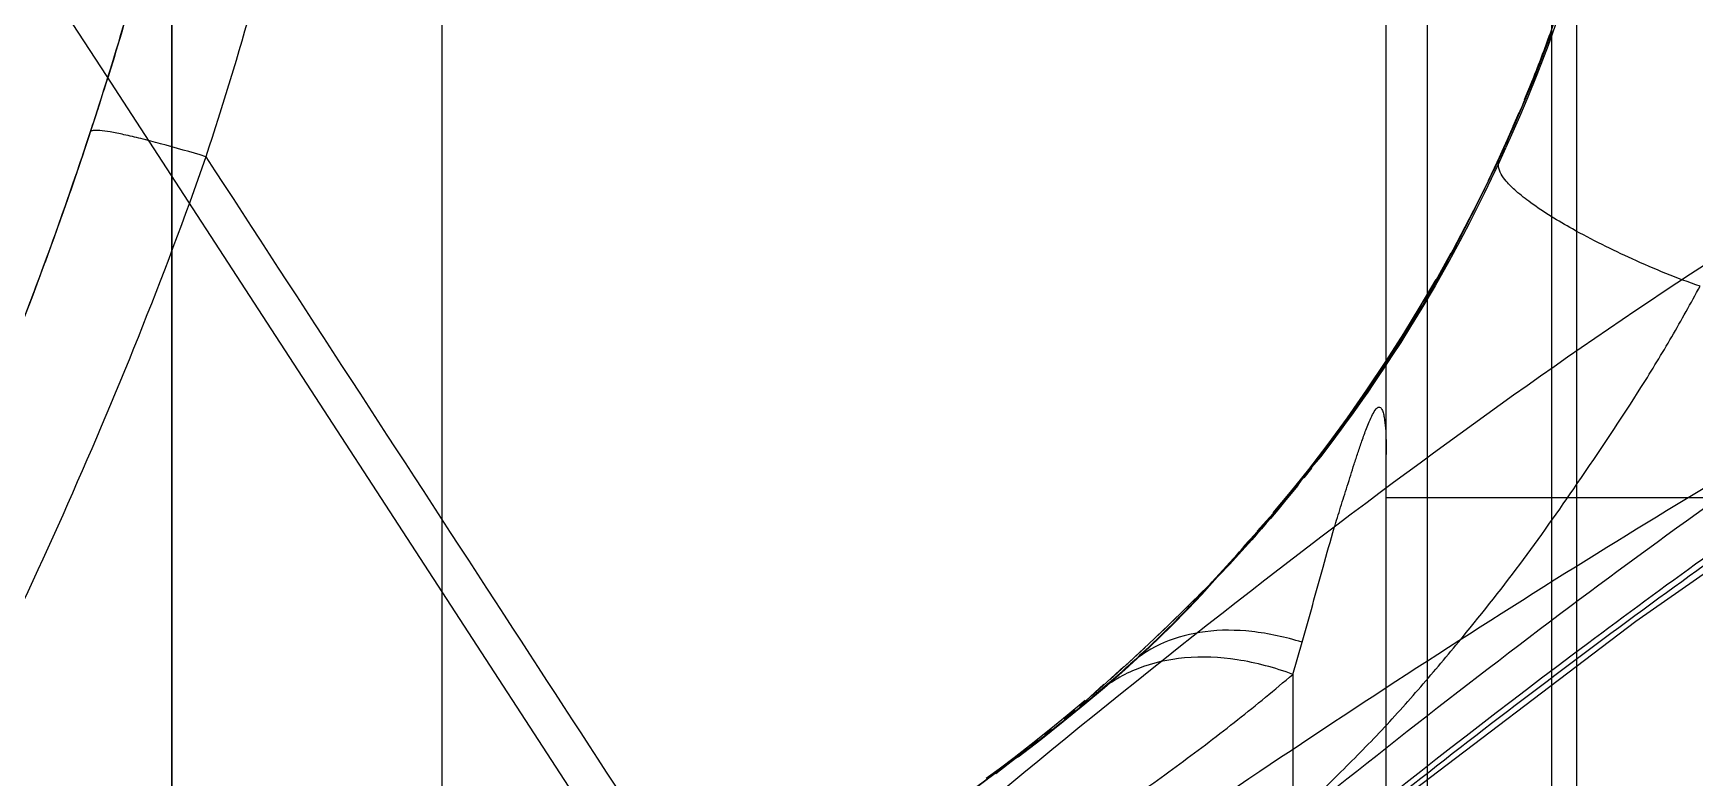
# Model space of a CAD drawing. Header units: millimetres. Extents: x 23075 to 24509, y -21593 to -20579.
# Drawn here: x 23388.79 to 23393.88, y -20960.81 to -20958.53 of the extents above; entities that cross this region are included whole.
import ezdxf

# ---------------------------------------------------------------- set-up
doc = ezdxf.new("R2010")
doc.units = ezdxf.units.MM
doc.header["$LTSCALE"] = 8
doc.layers.add('Cav-cor', color=30, linetype='Continuous')

# ---------------------------------------------------------------- blocks, each defined once
blk = doc.blocks.new('20160901.135302')
at = {"layer": 'Cav-cor', "color": 241}
for p, q in [((-2.7936, -31.62), (-2.7936, -59.3632)), ((-3.62, -73.9832), (-3.62, -34.1646)), ((0.68, -57.5355), (0.68, -36.9096)), ((0.097, -52.8448), (0.097, -40.2581)), ((0.6039, -54.002), (0.6039, -44.6495)), ((0.2236, -57.5212), (0.2236, -49.1311)), ((-3.8188, -50.0879), (-4.2618, -49.4069)), ((-3.794, -50.1261), (-3.8188, -50.0879)), ((0.545, -50.0991), (0.5464, -50.0955)), ((-3.7562, -50.1842), (-3.794, -50.1261)), ((0.5207, -50.1585), (0.5361, -50.1212)), ((0.5348, -50.1243), (0.545, -50.0991)), ((-0.881, -54.6043), (-3.7562, -50.1842)), ((0.486, -50.2397), (0.5039, -50.1984)), ((0.4105, -50.4062), (0.4461, -50.331)), ((0.4459, -50.3313), (0.4461, -50.331)), ((0.4245, -50.3766), (0.4353, -50.3534)), ((0.4265, -50.373), (0.4251, -50.3763)), ((0.4353, -50.3534), (0.4265, -50.373)), ((0.1454, -50.8891), (0.1585, -50.8682)), ((0.0287, -51.0647), (0.0497, -51.0341)), ((-0.0211, -51.1351), (-0.0023, -51.1088)), ((-0.0023, -51.1088), (0.0162, -51.0827)), ((-0.1738, -51.34), (-0.1516, -51.3076)), ((-0.1316, -51.287), (-0.1548, -51.3163)), ((-0.2141, -51.3845), (-0.1972, -51.3641)), ((-0.1972, -51.3641), (-0.1802, -51.3434)), ((-0.2976, -51.4794), (-0.2402, -51.4154)), ((-0.2352, -51.4147), (-0.2574, -51.4409)), ((-0.2402, -51.4154), (-0.2226, -51.3947)), ((-0.214, -51.3893), (-0.2352, -51.4147)), ((0.097, -51.3767), (2.107, -51.3767)), ((-0.3596, -51.551), (-0.3229, -51.5102)), ((-0.3375, -51.5247), (-0.2893, -51.4723)), ((-0.3229, -51.5102), (-0.3072, -51.4926)), ((-0.4354, -51.6351), (-0.3595, -51.5509)), ((-0.3447, -51.5399), (-0.3825, -51.5814)), ((-0.447, -51.6478), (-0.3825, -51.5814)), ((-0.4336, -51.6325), (-0.4153, -51.6135)), ((-0.4153, -51.6135), (-0.4018, -51.5993)), ((-0.4018, -51.5993), (-0.397, -51.5942)), ((-0.4868, -51.6865), (-0.4695, -51.669)), ((-0.4695, -51.669), (-0.4523, -51.6517)), ((-0.4523, -51.6517), (-0.4336, -51.6325)), ((-0.5788, -51.7767), (-0.5051, -51.7046)), ((-0.5265, -51.7255), (-0.4879, -51.6865)), ((-0.5051, -51.7046), (-0.4868, -51.6865)), ((-0.6448, -51.8388), (-0.5788, -51.7767)), ((-0.6058, -51.802), (-0.5692, -51.767)), ((-0.5692, -51.767), (-0.5462, -51.7449)), ((-0.1887, -51.9181), (-0.1607, -51.8196)), ((-0.7241, -51.9121), (-0.6412, -51.8355)), ((-0.6983, -51.8886), (-0.6716, -51.8639)), ((-0.6716, -51.8639), (-0.6448, -51.8388)), ((-0.7483, -51.9339), (-0.7241, -51.9121)), ((-0.1887, -51.9181), (-0.1887, -53.9795)), ((-0.8227, -51.9988), (-0.7669, -51.9483)), ((-0.8054, -51.984), (-0.7897, -51.9704)), ((-0.8892, -52.0544), (-0.8558, -52.0267)), ((-0.8423, -52.0154), (-0.8227, -51.9988)), ((-0.9921, -52.1365), (-0.969, -52.1185)), ((-0.9605, -52.1159), (-0.9623, -52.1173)), ((-0.9479, -52.1018), (-0.9276, -52.0856)), ((-1.0221, -52.1632), (-1.0978, -52.2223)), ((-1.0876, -52.2089), (-1.0453, -52.1806)), ((-1.0499, -52.1808), (-0.9981, -52.145)), ((-1.0639, -52.1943), (-1.1621, -52.269))]:
    blk.add_line(p, q, dxfattribs=at)
for points in [[(0.4459, -50.3313), (0.4877, -50.2406), (0.5476, -50.0996), (0.6027, -49.9551)], [(0.6907, -49.6956), (0.6679, -49.7716), (0.6338, -49.877), (0.5925, -49.9931), (0.5584, -50.0823), (0.5306, -50.1508), (0.5047, -50.2116), (0.4764, -50.2757), (0.458, -50.3167)], [(4.5937, -50.0345), (4.5482, -50.0283), (4.2531, -50.0325), (3.8702, -50.1064), (3.4083, -50.2591), (2.8677, -50.4994), (2.2563, -50.8309), (1.5834, -51.2521), (0.8608, -51.7565), (0.1011, -52.3339), (-0.683, -52.9725), (-1.478, -53.6598), (-2.172, -54.2921)], [(0.4353, -50.3534), (0.452, -50.3164), (0.4678, -50.281), (0.4855, -50.2409)], [(0.458, -50.3167), (0.4386, -50.3588), (0.4184, -50.4015), (0.3975, -50.4445), (0.3755, -50.489), (0.3508, -50.5375), (0.3226, -50.5917), (0.289, -50.6538), (0.2465, -50.7292), (0.2063, -50.7972), (0.1717, -50.8536), (0.1413, -50.9018), (0.1147, -50.943), (0.092, -50.9775), (0.0728, -51.0063), (0.056, -51.0312), (0.0404, -51.054), (0.0248, -51.0765), (0.008, -51.1002), (-0.0091, -51.1242), (-0.0252, -51.1464), (-0.0409, -51.1678), (-0.0581, -51.1909), (-0.0787, -51.2182), (-0.1043, -51.2518), (-0.1393, -51.292)], [(0.3389, -50.5482), (0.3784, -50.4711), (0.4148, -50.3968)], [(0.3708, -50.4869), (0.38, -50.4686), (0.3885, -50.4514)], [(0.266, -50.6843), (0.2893, -50.642), (0.3389, -50.5482)], [(0.3142, -50.5958), (0.3373, -50.5522), (0.3563, -50.5154)], [(0.2233, -50.7594), (0.2442, -50.7229), (0.2959, -50.6277)], [(-0.2494, -51.4234), (-0.1962, -51.3601), (-0.1401, -51.2909), (-0.0807, -51.2135), (-0.022, -51.1329), (0.0375, -51.0475), (0.0959, -50.9603), (0.1507, -50.8746), (0.2013, -50.7918), (0.2496, -50.7095)], [(0.1585, -50.8682), (0.1735, -50.8436), (0.1858, -50.8233), (0.2032, -50.794)], [(0.0935, -50.969), (0.1129, -50.9396), (0.1276, -50.9169), (0.1377, -50.9013), (0.1454, -50.8891)], [(-0.1014, -51.243), (-0.0744, -51.2074), (-0.0466, -51.1699)], [(-0.1738, -51.34), (-0.1894, -51.3593), (-0.214, -51.3893)], [(-0.2574, -51.4409), (-0.27, -51.4556), (-0.2847, -51.4725), (-0.3, -51.4899), (-0.3146, -51.5063), (-0.3447, -51.5399)], [(-0.2893, -51.4723), (-0.2712, -51.4516), (-0.2642, -51.4435)], [(-0.3959, -51.5931), (-0.4673, -51.6731), (-0.5088, -51.717), (-0.5615, -51.7708), (-0.6279, -51.8351), (-0.703, -51.9039), (-0.7658, -51.9589), (-0.826, -52.0098), (-0.8921, -52.0638), (-0.9606, -52.1181), (-1.03, -52.1715)], [(-0.7897, -51.9704), (-0.7704, -51.9535), (-0.7059, -51.8945)], [(-1.1276, -52.2358), (-1.0881, -52.207), (-1.0416, -52.1721), (-0.9894, -52.1319), (-0.9344, -52.0883), (-0.8793, -52.0435), (-0.8241, -51.9974)]]:
    blk.add_lwpolyline(points, dxfattribs=at)
for centre, radius, start, end in [((-6.62, -48.3114), 12.5625, 350.17505, 79.74816), ((-6.62, -48.3114), 11.5575, 350.53111, 75.5091), ((-3.8058, -48.36), 4.6853, 340.0909, 343.2522), ((-4.4941, -48.1043), 5.4195, 338.4441, 340.0278), ((-14.549, -46.7506), 11.2407, 341.82133, 342.69057), ((-15.0461, -46.5869), 11.764, 340.75917, 341.81939), ((-16.3244, -46.1331), 13.1205, 338.19031, 340.72756), ((-3.3466, -48.9452), 3.9659, 310.2644, 312.143)]:
    blk.add_arc(centre, radius, start, end, dxfattribs=at)
for points, knots in [([(2.7333, -51.2277), (2.5672, -50.9196), (2.3333, -50.4487), (2.0653, -49.8013), (1.828, -49.1414), (1.5813, -48.2994), (1.3368, -47.2758), (1.1177, -46.2461), (0.8567, -44.8668), (0.6361, -43.48), (0.4425, -42.0895), (0.2635, -40.6968), (0.0709, -38.9518), (-0.0853, -36.8507), (-0.1248, -35.4461), (-0.1249, -34.7439)], [0, 0, 0, 0, 0.062341, 0.093541, 0.124757, 0.187213, 0.249699, 0.312199, 0.374707, 0.499738, 0.562262, 0.624789, 0.749849, 0.87492, 1, 1, 1, 1]), ([(-5.9265, -43.4307), (-5.6834, -43.6445), (-5.2097, -44.0917), (-4.5491, -44.8162), (-3.9447, -45.597), (-3.4474, -46.4558), (-3.131, -47.4041), (-3.083, -48.4027), (-3.2324, -49.3846), (-3.4133, -50.0203), (-3.5162, -50.3337)], [0, 0, 0, 0, 0.123159, 0.247559, 0.372721, 0.498159, 0.623564, 0.748986, 0.874544, 1, 1, 1, 1]), ([(-5.8399, -54.5158), (-5.6667, -54.1613), (-5.3211, -53.4869), (-4.8234, -52.5187), (-4.3944, -51.6209), (-4.0466, -50.786), (-3.782, -50.0112), (-3.5933, -49.2957), (-3.4844, -48.6316), (-3.4584, -48.006), (-3.5262, -47.4017), (-3.7068, -46.8078), (-3.9935, -46.2091), (-4.3888, -45.5937), (-4.8943, -44.9545), (-5.5084, -44.2796), (-5.9745, -43.838), (-6.2296, -43.6135)], [0, 0, 0, 0, 0.096126, 0.184602, 0.265199, 0.338482, 0.404797, 0.464527, 0.518538, 0.568442, 0.616613, 0.665929, 0.718925, 0.777845, 0.843763, 0.917222, 1, 1, 1, 1]), ([(-5.5171, -44.2877), (-5.3185, -44.4901), (-4.4621, -45.4216), (-3.2068, -47.2655), (-3.5416, -49.1878), (-3.8012, -50.0431), (-3.8174, -50.0951)], [0, 0, 0, 0, 0.133053, 0.588782, 0.974943, 1, 1, 1, 1]), ([(4.6265, -48.4989), (4.623, -48.7603), (4.6056, -49.2835), (4.5464, -50.0672), (4.4465, -50.849), (4.287, -51.6249), (4.0551, -52.3892), (3.7409, -53.1335), (3.34, -53.8493), (2.8473, -54.5253), (2.2579, -55.1458), (1.5749, -55.6935), (0.8172, -56.1677), (0.0014, -56.5695), (-0.8597, -56.8999), (-2.0579, -57.2441), (-2.9932, -57.3823), (-3.62, -57.4144)], [0, 0, 0, 0, 0.057408, 0.114885, 0.172476, 0.230318, 0.288592, 0.347524, 0.407346, 0.468316, 0.530695, 0.594644, 0.659999, 0.726527, 0.793992, 0.862204, 1, 1, 1, 1]), ([(4.7816, -50.203), (4.7944, -50.1262), (4.7993, -49.9734), (4.7171, -49.7581), (4.544, -49.5927), (4.2913, -49.4911), (3.9658, -49.4573), (3.5695, -49.4968), (3.1066, -49.6152), (2.5834, -49.8154), (2.0081, -50.0967), (1.1496, -50.5939), (0.024, -51.3785), (-1.3365, -52.4709), (-2.2379, -53.2725), (-2.686, -53.691)], [0, 0, 0, 0, 0.025208, 0.048342, 0.0724, 0.10045, 0.134908, 0.177357, 0.228661, 0.28908, 0.358323, 0.435635, 0.609899, 0.801612, 1, 1, 1, 1]), ([(-2.3597, -53.738), (-2.0276, -53.4627), (-1.3462, -52.942), (-0.3073, -52.2177), (0.7139, -51.5565), (1.6829, -50.9794), (2.5709, -50.5128), (3.502, -50.1165), (4.2021, -49.9694), (4.5958, -50.0348)], [0, 0, 0, 0, 0.161845, 0.321443, 0.475076, 0.618048, 0.744706, 0.850278, 1, 1, 1, 1]), ([(3.7038, -50.0929), (3.494, -50.1679), (3.0538, -50.3567), (2.3819, -50.7168), (1.6641, -51.1656), (0.9134, -51.6905), (0.1421, -52.2778), (-0.9062, -53.1317), (-1.6753, -53.8132), (-2.1797, -54.2838)], [0, 0, 0, 0, 0.092031, 0.197463, 0.314663, 0.441526, 0.575753, 0.715046, 1, 1, 1, 1]), ([(0.5464, -50.0955), (0.5369, -50.1196), (0.4988, -50.2142), (0.4578, -50.3076), (0.4251, -50.3763)], [0, 0, 0, 0, 0.253623, 1, 1, 1, 1]), ([(-2.1907, -54.2717), (-1.7198, -53.8326), (-0.7729, -52.991), (0.4422, -52.0129), (1.4065, -51.3167), (2.0905, -50.8671), (2.7398, -50.4895), (3.1682, -50.2791), (3.3749, -50.1896)], [0, 0, 0, 0, 0.278777, 0.548285, 0.674943, 0.793632, 0.902511, 1, 1, 1, 1]), ([(0.8565, -53.8137), (1.1304, -53.6388), (1.6599, -53.3057), (2.4056, -52.7985), (3.0613, -52.2965), (3.6188, -51.8079), (4.0751, -51.3521), (4.4271, -50.9397), (4.6675, -50.5694), (4.7611, -50.3218), (4.7807, -50.2083)], [0, 0, 0, 0, 0.179889, 0.346256, 0.499041, 0.63673, 0.756327, 0.855831, 0.936246, 1, 1, 1, 1]), ([(-3.5161, -50.3334), (-3.5622, -50.3194), (-3.6284, -50.3003), (-3.7123, -50.2785), (-3.7639, -50.2665), (-3.8055, -50.258), (-3.8378, -50.2536), (-3.8564, -50.2523), (-3.8684, -50.2546), (-3.8693, -50.2575)], [0, 0, 0, 0, 0.396864, 0.567657, 0.713983, 0.832311, 0.919969, 0.975182, 1, 1, 1, 1]), ([(-3.5162, -50.3336), (-3.6459, -50.7054), (-3.942, -51.4361), (-4.633, -52.8495), (-5.2057, -53.8805), (-5.5611, -54.5809)], [0, 0, 0, 0, 0.250338, 0.50059, 1, 1, 1, 1]), ([(-3.5162, -50.3337), (-3.2207, -50.7879), (-2.6469, -51.6695), (-1.9425, -52.7523), (-1.4093, -53.5723), (-1.0362, -54.1453), (-0.6843, -54.6866), (-0.4579, -55.0372), (-0.3478, -55.2064)], [0, 0, 0, 0, 0.27973, 0.542936, 0.666751, 0.784565, 0.895832, 1, 1, 1, 1]), ([(0.4615, -50.3089), (0.463, -50.3056), (0.45, -50.3228), (0.4461, -50.3317), (0.4386, -50.3461), (0.4353, -50.3534)], [0, 0, 0, 0, 0.209926, 0.533267, 1, 1, 1, 1]), ([(0.6673, -50.5547), (0.6233, -50.5302), (0.5638, -50.4943), (0.4976, -50.4423), (0.4615, -50.4076), (0.4363, -50.3699), (0.4415, -50.3407), (0.4459, -50.3313)], [0, 0, 0, 0, 0.452692, 0.6218, 0.752119, 0.906775, 1, 1, 1, 1]), ([(0.4461, -50.331), (0.4486, -50.3256), (0.4532, -50.3188), (0.459, -50.312), (0.4611, -50.3098), (0.4615, -50.3089)], [0, 0, 0, 0, 0.66899, 0.889981, 1, 1, 1, 1]), ([(0.097, -50.9652), (0.1002, -50.9607), (0.1113, -50.9429), (0.1356, -50.906), (0.172, -50.8483), (0.2367, -50.7426), (0.3237, -50.5841), (0.3906, -50.4485), (0.4251, -50.3763)], [0, 0, 0, 0, 0.024786, 0.09302, 0.196707, 0.327677, 0.644243, 1, 1, 1, 1]), ([(1.0578, -50.7296), (0.9871, -50.7061), (0.8551, -50.651), (0.727, -50.5879), (0.6673, -50.5547)], [0, 0, 0, 0, 0.522104, 1, 1, 1, 1]), ([(0.682, -51.334), (0.7491, -51.2362), (0.8486, -51.0884), (0.9719, -50.8855), (1.0296, -50.7817), (1.0578, -50.7296)], [0, 0, 0, 0, 0.499884, 0.75018, 1, 1, 1, 1]), ([(-0.3595, -51.5509), (-0.3192, -51.5062), (-0.2368, -51.4164), (-0.119, -51.2716), (-0.0077, -51.1204), (0.0634, -51.0163), (0.097, -50.965)], [0, 0, 0, 0, 0.242723, 0.491553, 0.752543, 1, 1, 1, 1]), ([(-2.2943, -54.2034), (-1.9745, -53.9049), (-1.3285, -53.3212), (-0.3449, -52.4879), (0.6337, -51.718), (1.2944, -51.2454), (1.6216, -51.0268)], [0, 0, 0, 0, 0.260043, 0.517415, 0.766122, 1, 1, 1, 1]), ([(-0.1607, -51.8196), (-0.1389, -51.743), (-0.1059, -51.6262), (-0.0681, -51.488), (-0.0424, -51.4058), (-0.0219, -51.3411), (-0.0045, -51.2855), (0.0103, -51.2395), (0.0227, -51.2028), (0.0343, -51.1711), (0.045, -51.144), (0.0547, -51.1236), (0.0633, -51.1082), (0.0724, -51.099), (0.0798, -51.1003), (0.0828, -51.1052), (0.0855, -51.1104), (0.0885, -51.1191), (0.0922, -51.1372), (0.0952, -51.1661), (0.0967, -51.2042), (0.0969, -51.2311), (0.097, -51.2452)], [0, 0, 0, 0, 0.26187, 0.399042, 0.470874, 0.54509, 0.622095, 0.6622, 0.704214, 0.749169, 0.773338, 0.800118, 0.822548, 0.833125, 0.838651, 0.844439, 0.850994, 0.858254, 0.874532, 0.911619, 0.95352, 1, 1, 1, 1]), ([(0.318, -51.8195), (0.3824, -51.7416), (0.5083, -51.5831), (0.6248, -51.4175), (0.682, -51.334)], [0, 0, 0, 0, 0.499869, 1, 1, 1, 1]), ([(0.8449, -54.4017), (0.9189, -54.2929), (1.059, -54.0698), (1.2132, -53.7791), (1.3294, -53.5431), (1.4404, -53.3045), (1.5516, -53.0659), (1.6566, -52.8246), (1.7362, -52.6441), (1.8182, -52.4646), (1.8946, -52.2826), (1.9697, -52.1001), (2.0482, -51.919), (2.1221, -51.7359), (2.1697, -51.6132), (2.1945, -51.5522)], [0, 0, 0, 0, 0.12501, 0.249949, 0.312467, 0.374965, 0.499976, 0.562486, 0.624971, 0.687434, 0.749938, 0.812465, 0.874955, 0.937425, 1, 1, 1, 1]), ([(-0.6856, -51.8858), (-0.6429, -51.8472), (-0.557, -51.7661), (-0.4761, -51.68), (-0.4354, -51.6351)], [0, 0, 0, 0, 0.486917, 1, 1, 1, 1]), ([(-0.7942, -52.8515), (-0.7414, -52.8167), (-0.6392, -52.7418), (-0.4899, -52.6243), (-0.3438, -52.5025), (-0.2026, -52.3748), (-0.0667, -52.2415), (0.0682, -52.1072), (0.1957, -51.9656), (0.2775, -51.8685), (0.318, -51.8195)], [0, 0, 0, 0, 0.124704, 0.249504, 0.374491, 0.499531, 0.624632, 0.749718, 0.874772, 1, 1, 1, 1]), ([(-0.1607, -51.8196), (-0.2109, -51.8041), (-0.3092, -51.7824), (-0.4536, -51.781), (-0.5825, -51.8137), (-0.6551, -51.8589), (-0.6856, -51.8858)], [0, 0, 0, 0, 0.285577, 0.543978, 0.779001, 1, 1, 1, 1]), ([(-0.1887, -51.9181), (-0.2439, -51.8979), (-0.3532, -51.8683), (-0.516, -51.8604), (-0.6635, -51.8927), (-0.7478, -51.9417), (-0.7834, -51.9714)], [0, 0, 0, 0, 0.282734, 0.540644, 0.776858, 1, 1, 1, 1]), ([(-1.1201, -52.2347), (-1.0447, -52.1803), (-0.8971, -52.0674), (-0.7547, -51.9478), (-0.6856, -51.8858)], [0, 0, 0, 0, 0.500038, 1, 1, 1, 1]), ([(-0.9128, -52.4513), (-0.847, -52.4107), (-0.7196, -52.3258), (-0.5351, -52.1932), (-0.3576, -52.0588), (-0.2442, -51.9651), (-0.1887, -51.9181)], [0, 0, 0, 0, 0.25785, 0.509819, 0.757489, 1, 1, 1, 1]), ([(-0.9605, -52.1159), (-0.9152, -52.0806), (-0.856, -52.0325), (-0.7977, -51.9836), (-0.7834, -51.9714)], [0, 0, 0, 0, 0.754127, 1, 1, 1, 1]), ([(-1.1003, -52.2209), (-1.0884, -52.2122), (-1.0414, -52.1778), (-0.9948, -52.1427), (-0.9605, -52.1159)], [0, 0, 0, 0, 0.252905, 1, 1, 1, 1]), ([(-1.2727, -52.3432), (-1.2581, -52.3332), (-1.2002, -52.2931), (-1.143, -52.252), (-1.1003, -52.2209)], [0, 0, 0, 0, 0.251487, 1, 1, 1, 1])]:
    blk.add_open_spline(points, degree=3, knots=knots, dxfattribs=at)
blk.add_open_spline([(-5.8399, -54.5158), (-5.6598, -54.1472), (-5.2994, -53.4454), (-4.8014, -52.4748), (-4.376, -51.58), (-4.0314, -50.7459), (-3.7701, -49.9722), (-3.5859, -49.261), (-3.482, -48.6061), (-3.4594, -47.995), (-3.5254, -47.4091), (-3.699, -46.8292), (-3.9756, -46.2416), (-4.3634, -45.629), (-4.8649, -44.9893), (-5.4677, -44.3216), (-5.9597, -43.851), (-6.2296, -43.6135)], degree=3, dxfattribs=at)

msp = doc.modelspace()

# ---------------------------------------------------------------- linework, layer by layer
at = {"layer": 'Cav-cor', "color": 241}
msp.add_line((23389.2147, -20736.8851), (23389.2147, -20996.8851), dxfattribs=at)

# ---------------------------------------------------------------- block references
at = {"layer": 'Cav-cor'}
msp.add_blockref('20160901.135302', (23392.8347, -20908.5737), dxfattribs=at)

doc.saveas('drawing.dxf')
